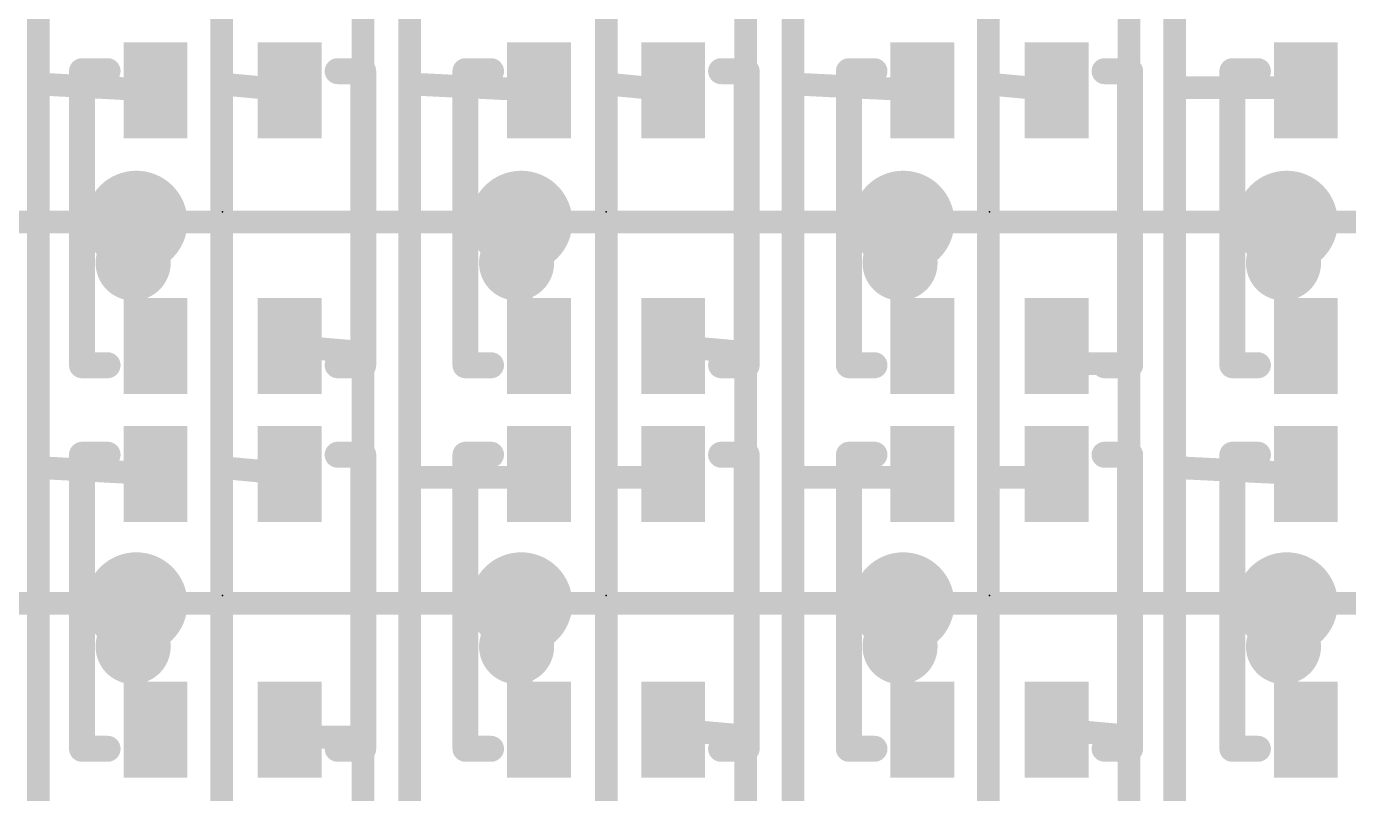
# Model space of a CAD drawing. Extents: x -9.9 to 44.1, y -5.1 to 53.3.
# Drawn here: x 17.97 to 28.31, y 15.15 to 21.15 of the extents above; entities that cross this region are included whole.
import ezdxf

# ---------------------------------------------------------------- set-up
doc = ezdxf.new("R2010")
doc.units = 0
for name, color, linetype in [('1', 12, 'CONTINUOUS'), ('16', 132, 'CONTINUOUS'), ('18', 110, 'CONTINUOUS'), ('21', 40, 'CONTINUOUS'), ('23', 40, 'CONTINUOUS'), ('31', 253, 'CONTINUOUS')]:
    doc.layers.add(name, color=color, linetype=linetype)

# ---------------------------------------------------------------- blocks, each defined once
blk = doc.blocks.new('RECT')
blk.add_solid([(-0.5, -0.5), (0.5, -0.5), (-0.5, 0.5), (0.5, 0.5)])
blk = doc.blocks.new('ROUNDV')
at = {"const_width": 0.5}
blk.add_lwpolyline([(0, -0.25, 1), (0, 0.25, 1), (0, -0.25)], format="xyb", dxfattribs=at)

msp = doc.modelspace()

# ---------------------------------------------------------------- linework, layer by layer
at = {"layer": '1', "const_width": 0.1778}
for points in [[(18.058, 23.719), (18.058, 20.7)], [(19.4917, 23.719), (19.4917, 20.7)], [(20.9638, 23.7), (20.9638, 20.7)], [(22.503, 23.7), (22.503, 20.7)], [(23.9635, 23.7), (23.9635, 20.7)], [(25.4917, 23.7), (25.4917, 20.7)], [(26.948, 20.671), (26.948, 23.7)], [(20.598, 21.56), (20.598, 18.6)], [(23.5917, 21.6), (23.5917, 18.6)], [(26.5917, 21.6), (26.5917, 18.512)], [(18.058, 20.7), (18.058, 20.574)], [(18.975, 20.65), (18.058, 20.7)], [(19.4917, 20.7), (19.4917, 17.7)], [(20.025, 20.65), (19.4917, 20.7)], [(20.9638, 20.7), (20.9638, 17.623)], [(21.975, 20.65), (20.9638, 20.7)], [(22.503, 20.7), (22.503, 17.623)], [(23.025, 20.65), (22.503, 20.7)], [(23.9635, 20.7), (23.9635, 17.623)], [(24.975, 20.65), (23.9635, 20.7)], [(25.4917, 20.7), (25.4917, 17.623)], [(26.025, 20.65), (25.4917, 20.7)], [(26.948, 20.671), (26.948, 17.7)], [(27.95, 20.671), (26.948, 20.671)], [(27.95, 20.671), (26.948, 20.671)], [(27.975, 20.65), (27.95, 20.671)], [(27.975, 20.65), (27.95, 20.671)], [(18.058, 20.574), (18.058, 17.7)], [(18.825, 18.725), (18.825, 19.6215)], [(21.8362, 18.7138), (21.8362, 19.6215)], [(24.825, 18.725), (24.825, 19.6215)], [(27.825, 18.725), (27.825, 19.6215)], [(18.975, 18.65), (18.825, 18.725)], [(20.025, 18.65), (20.598, 18.6)], [(21.975, 18.65), (21.8362, 18.7138)], [(23.025, 18.65), (23.5917, 18.6)], [(24.975, 18.65), (24.825, 18.725)], [(26.025, 18.65), (26.05, 18.512)], [(27.975, 18.65), (27.825, 18.725)], [(20.598, 18.6), (20.598, 15.591)], [(23.5917, 18.6), (23.5917, 15.6)], [(26.05, 18.512), (26.5917, 18.512)], [(26.5917, 18.512), (26.5917, 15.6)], [(18.058, 17.7), (18.058, 14.7)], [(18.975, 17.65), (18.058, 17.7)], [(19.4917, 17.7), (19.4917, 14.7)], [(20.025, 17.65), (19.4917, 17.7)], [(20.9638, 17.623), (20.9638, 14.7)], [(21.95, 17.623), (20.9638, 17.623)], [(21.975, 17.65), (21.95, 17.623)], [(22.503, 17.623), (22.503, 14.7)], [(23.05, 17.623), (22.503, 17.623)], [(23.025, 17.65), (23.05, 17.623)], [(23.9635, 17.623), (23.9635, 14.7)], [(24.95, 17.623), (23.9635, 17.623)], [(24.975, 17.65), (24.95, 17.623)], [(25.4917, 17.623), (25.4917, 14.7)], [(26.05, 17.623), (25.4917, 17.623)], [(26.025, 17.65), (26.05, 17.623)], [(26.948, 17.7), (26.948, 14.829)], [(27.975, 17.65), (26.948, 17.7)], [(18.825, 15.7251), (18.825, 16.637)], [(21.8362, 15.7138), (21.8362, 16.637)], [(24.825, 15.7251), (24.825, 16.637)], [(27.825, 15.7251), (27.825, 16.637)], [(18.975, 15.65), (18.825, 15.7251)], [(20.025, 15.65), (20.05, 15.591)], [(21.975, 15.65), (21.8362, 15.7138)], [(23.025, 15.65), (23.5917, 15.6)], [(24.975, 15.65), (24.825, 15.7251)], [(26.025, 15.65), (26.5917, 15.6)], [(27.975, 15.65), (27.825, 15.7251)], [(20.05, 15.591), (20.598, 15.591)], [(20.598, 15.591), (20.598, 12.6)], [(23.5917, 15.6), (23.5917, 12.543)], [(26.5917, 15.6), (26.5917, 12.6)]]:
    msp.add_lwpolyline(points, dxfattribs=at)
at = {"layer": '1', "const_width": 0.0889}
for points in [[(18.1025, 20.7, 1), (18.0135, 20.7)], [(18.0135, 20.7, 1), (18.1025, 20.7)], [(18.0604, 20.7444, 1), (18.0556, 20.6556)], [(18.9726, 20.6056, 1), (18.9774, 20.6944)], [(19.5362, 20.7, 1), (19.4473, 20.7)], [(19.4958, 20.7443, 1), (19.4876, 20.6557)], [(19.4473, 20.7, 1), (19.5362, 20.7)], [(20.0209, 20.6057, 1), (20.0291, 20.6943)], [(20.966, 20.7444, 1), (20.9616, 20.6556)], [(21.0083, 20.7, 1), (20.9194, 20.7)], [(20.9194, 20.7, 1), (21.0083, 20.7)], [(21.9728, 20.6056, 1), (21.9772, 20.6944)], [(22.5475, 20.7, 1), (22.4585, 20.7)], [(22.4585, 20.7, 1), (22.5475, 20.7)], [(22.5072, 20.7442, 1), (22.4988, 20.6558)], [(23.0208, 20.6058, 1), (23.0292, 20.6942)], [(24.008, 20.7, 1), (23.919, 20.7)], [(23.919, 20.7, 1), (24.008, 20.7)], [(23.9657, 20.7444, 1), (23.9613, 20.6556)], [(24.9728, 20.6056, 1), (24.9772, 20.6944)], [(25.5362, 20.7, 1), (25.4473, 20.7)], [(25.4958, 20.7443, 1), (25.4876, 20.6557)], [(25.4473, 20.7, 1), (25.5362, 20.7)], [(26.0209, 20.6057, 1), (26.0291, 20.6943)], [(26.9925, 20.671, 1), (26.9035, 20.671)], [(26.948, 20.7155, 1), (26.948, 20.6265)], [(26.9035, 20.671, 1), (26.9925, 20.671)], [(26.948, 20.7155, 1), (26.948, 20.6266)], [(27.9786, 20.705, 1), (27.9214, 20.637)], [(27.9786, 20.705, 1), (27.9214, 20.637)], [(27.9464, 20.616, 1), (28.0036, 20.684)], [(27.9464, 20.616, 1), (28.0036, 20.684)], [(27.95, 20.6265, 1), (27.95, 20.7155)], [(27.95, 20.6266, 1), (27.95, 20.7155)], [(18.1025, 20.574, 1), (18.0135, 20.574)], [(18.0135, 20.574, 1), (18.1025, 20.574)], [(18.8694, 19.6215, 1), (18.7805, 19.6215)], [(21.8807, 19.6215, 1), (21.7918, 19.6215)], [(24.8694, 19.6215, 1), (24.7805, 19.6215)], [(27.8694, 19.6215, 1), (27.7805, 19.6215)], [(18.8448, 18.7648, 1), (18.8051, 18.6853)], [(18.7805, 18.725, 1), (18.8694, 18.725)], [(18.9551, 18.6102, 1), (18.9949, 18.6898)], [(20.0289, 18.6943, 1), (20.0211, 18.6057)], [(21.7918, 18.7138, 1), (21.8807, 18.7138)], [(21.8548, 18.7541, 1), (21.8177, 18.6734)], [(21.9564, 18.6096, 1), (21.9936, 18.6904)], [(23.0289, 18.6943, 1), (23.0211, 18.6057)], [(24.8448, 18.7648, 1), (24.8051, 18.6853)], [(24.7805, 18.725, 1), (24.8694, 18.725)], [(24.9551, 18.6102, 1), (24.9949, 18.6898)], [(26.0687, 18.6579, 1), (25.9813, 18.6421)], [(27.8448, 18.7648, 1), (27.8051, 18.6853)], [(27.7805, 18.725, 1), (27.8694, 18.725)], [(27.9551, 18.6102, 1), (27.9949, 18.6898)], [(20.6425, 18.6, 1), (20.5536, 18.6)], [(20.5536, 18.6, 1), (20.6425, 18.6)], [(20.5941, 18.5557, 1), (20.6019, 18.6443)], [(23.6362, 18.6, 1), (23.5472, 18.6)], [(23.5472, 18.6, 1), (23.6362, 18.6)], [(23.5878, 18.5557, 1), (23.5956, 18.6443)], [(26.05, 18.5565, 1), (26.05, 18.4675)], [(26.0063, 18.5041, 1), (26.0937, 18.5199)], [(26.6362, 18.512, 1), (26.5473, 18.512)], [(26.5473, 18.512, 1), (26.6362, 18.512)], [(26.5917, 18.4675, 1), (26.5917, 18.5565)], [(18.1025, 17.7, 1), (18.0135, 17.7)], [(18.0135, 17.7, 1), (18.1025, 17.7)], [(18.0604, 17.7444, 1), (18.0556, 17.6556)], [(18.9726, 17.6056, 1), (18.9774, 17.6944)], [(19.5362, 17.7, 1), (19.4473, 17.7)], [(19.4958, 17.7443, 1), (19.4876, 17.6557)], [(19.4473, 17.7, 1), (19.5362, 17.7)], [(20.0209, 17.6057, 1), (20.0291, 17.6943)], [(20.9638, 17.6675, 1), (20.9638, 17.5785)], [(21.0083, 17.623, 1), (20.9194, 17.623)], [(21.9174, 17.6532, 1), (21.9826, 17.5928)], [(22.0076, 17.6198, 1), (21.9424, 17.6802)], [(21.95, 17.5785, 1), (21.95, 17.6675)], [(22.5475, 17.623, 1), (22.4585, 17.623)], [(22.503, 17.6675, 1), (22.503, 17.5785)], [(23.0576, 17.6802, 1), (22.9924, 17.6198)], [(23.0174, 17.5928, 1), (23.0826, 17.6532)], [(23.05, 17.5785, 1), (23.05, 17.6675)], [(24.008, 17.623, 1), (23.919, 17.623)], [(23.9635, 17.6675, 1), (23.9635, 17.5785)], [(24.9174, 17.6532, 1), (24.9826, 17.5928)], [(25.0076, 17.6198, 1), (24.9424, 17.6802)], [(24.95, 17.5785, 1), (24.95, 17.6675)], [(25.5362, 17.623, 1), (25.4473, 17.623)], [(25.4917, 17.6675, 1), (25.4917, 17.5785)], [(26.0576, 17.6802, 1), (25.9924, 17.6198)], [(26.0174, 17.5928, 1), (26.0826, 17.6532)], [(26.05, 17.5785, 1), (26.05, 17.6675)], [(26.9925, 17.7, 1), (26.9035, 17.7)], [(26.9035, 17.7, 1), (26.9925, 17.7)], [(26.9502, 17.7444, 1), (26.9458, 17.6556)], [(27.9728, 17.6056, 1), (27.9772, 17.6944)], [(20.9194, 17.623, 1), (21.0083, 17.623)], [(22.4585, 17.623, 1), (22.5475, 17.623)], [(23.919, 17.623, 1), (24.008, 17.623)], [(25.4473, 17.623, 1), (25.5362, 17.623)], [(18.8694, 16.637, 1), (18.7805, 16.637)], [(21.8807, 16.637, 1), (21.7918, 16.637)], [(24.8694, 16.637, 1), (24.7805, 16.637)], [(27.8694, 16.637, 1), (27.7805, 16.637)], [(18.8448, 15.7648, 1), (18.8051, 15.6853)], [(18.7805, 15.7251, 1), (18.8694, 15.7251)], [(18.9551, 15.6102, 1), (18.9949, 15.6898)], [(20.0659, 15.6673, 1), (19.9841, 15.6327)], [(21.7918, 15.7138, 1), (21.8807, 15.7138)], [(21.8548, 15.7541, 1), (21.8177, 15.6734)], [(21.9564, 15.6096, 1), (21.9936, 15.6904)], [(23.0289, 15.6943, 1), (23.0211, 15.6057)], [(24.8448, 15.7648, 1), (24.8051, 15.6853)], [(24.7805, 15.7251, 1), (24.8694, 15.7251)], [(24.9551, 15.6102, 1), (24.9949, 15.6898)], [(26.0289, 15.6943, 1), (26.0211, 15.6057)], [(27.8448, 15.7648, 1), (27.8051, 15.6853)], [(27.7805, 15.7251, 1), (27.8694, 15.7251)], [(27.9551, 15.6102, 1), (27.9949, 15.6898)], [(20.05, 15.6355, 1), (20.05, 15.5466)], [(20.0091, 15.5737, 1), (20.0909, 15.6083)], [(20.6425, 15.591, 1), (20.5536, 15.591)], [(20.5536, 15.591, 1), (20.6425, 15.591)], [(20.598, 15.5466, 1), (20.598, 15.6355)], [(23.6362, 15.6, 1), (23.5472, 15.6)], [(23.5472, 15.6, 1), (23.6362, 15.6)], [(23.5878, 15.5557, 1), (23.5956, 15.6443)], [(26.6362, 15.6, 1), (26.5473, 15.6)], [(26.5473, 15.6, 1), (26.6362, 15.6)], [(26.5878, 15.5557, 1), (26.5956, 15.6443)]]:
    msp.add_lwpolyline(points, format="xyb", dxfattribs=at)
at = {"layer": '16', "const_width": 0.1778}
for points in [[(18.825, 19.6215), (15.825, 19.6215)], [(21.8362, 19.6215), (18.825, 19.6215)], [(24.825, 19.6215), (21.8362, 19.6215)], [(27.825, 19.6215), (24.825, 19.6215)], [(30.8416, 19.6215), (27.825, 19.6215)], [(18.825, 16.637), (15.825, 16.637)], [(21.8362, 16.637), (18.825, 16.637)], [(24.825, 16.637), (21.8362, 16.637)], [(27.825, 16.637), (24.825, 16.637)], [(30.8416, 16.637), (27.825, 16.637)]]:
    msp.add_lwpolyline(points, dxfattribs=at)
at = {"layer": '16', "const_width": 0.0889}
for points in [[(18.825, 19.666, 1), (18.825, 19.577)], [(18.825, 19.577, 1), (18.825, 19.666)], [(21.8362, 19.666, 1), (21.8362, 19.577)], [(21.8362, 19.577, 1), (21.8362, 19.666)], [(24.825, 19.666, 1), (24.825, 19.577)], [(24.825, 19.577, 1), (24.825, 19.666)], [(27.825, 19.666, 1), (27.825, 19.577)], [(27.825, 19.577, 1), (27.825, 19.666)], [(18.825, 16.6815, 1), (18.825, 16.5925)], [(18.825, 16.5925, 1), (18.825, 16.6815)], [(21.8362, 16.6815, 1), (21.8362, 16.5925)], [(21.8362, 16.5925, 1), (21.8362, 16.6815)], [(24.825, 16.6815, 1), (24.825, 16.5925)], [(24.825, 16.5925, 1), (24.825, 16.6815)], [(27.825, 16.6815, 1), (27.825, 16.5925)], [(27.825, 16.5925, 1), (27.825, 16.6815)]]:
    msp.add_lwpolyline(points, format="xyb", dxfattribs=at)
at = {"layer": '21', "const_width": 0.2032}
for points in [[(18.4, 18.5), (18.4, 20.8)], [(18.4, 20.8), (18.6, 20.8)], [(20.6, 20.8), (20.4, 20.8)], [(20.6, 18.5), (20.6, 20.8)], [(21.4, 18.5), (21.4, 20.8)], [(21.4, 20.8), (21.6, 20.8)], [(23.6, 20.8), (23.4, 20.8)], [(23.6, 18.5), (23.6, 20.8)], [(24.4, 18.5), (24.4, 20.8)], [(24.4, 20.8), (24.6, 20.8)], [(26.6, 20.8), (26.4, 20.8)], [(26.6, 18.5), (26.6, 20.8)], [(27.4, 18.5), (27.4, 20.8)], [(27.4, 20.8), (27.6, 20.8)], [(18.6, 18.5), (18.4, 18.5)], [(20.4, 18.5), (20.6, 18.5)], [(21.6, 18.5), (21.4, 18.5)], [(23.4, 18.5), (23.6, 18.5)], [(24.6, 18.5), (24.4, 18.5)], [(26.4, 18.5), (26.6, 18.5)], [(27.6, 18.5), (27.4, 18.5)], [(18.4, 15.5), (18.4, 17.8)], [(18.4, 17.8), (18.6, 17.8)], [(20.6, 17.8), (20.4, 17.8)], [(20.6, 15.5), (20.6, 17.8)], [(21.4, 15.5), (21.4, 17.8)], [(21.4, 17.8), (21.6, 17.8)], [(23.6, 17.8), (23.4, 17.8)], [(23.6, 15.5), (23.6, 17.8)], [(24.4, 15.5), (24.4, 17.8)], [(24.4, 17.8), (24.6, 17.8)], [(26.6, 17.8), (26.4, 17.8)], [(26.6, 15.5), (26.6, 17.8)], [(27.4, 15.5), (27.4, 17.8)], [(27.4, 17.8), (27.6, 17.8)], [(18.6, 15.5), (18.4, 15.5)], [(20.4, 15.5), (20.6, 15.5)], [(21.6, 15.5), (21.4, 15.5)], [(23.4, 15.5), (23.6, 15.5)], [(24.6, 15.5), (24.4, 15.5)], [(26.4, 15.5), (26.6, 15.5)], [(27.6, 15.5), (27.4, 15.5)]]:
    msp.add_lwpolyline(points, dxfattribs=at)
at = {"layer": '21'}
for points, const_width in [([(18.4508, 20.8, 1), (18.3492, 20.8)], 0.1016), ([(18.4, 20.8508, 1), (18.4, 20.7492)], 0.1016), ([(18.6, 20.7492, 1), (18.6, 20.8508)], 0.1016), ([(20.4, 20.8508, 1), (20.4, 20.7492)], 0.1016), ([(20.6508, 20.8, 1), (20.5492, 20.8)], 0.1016), ([(20.6, 20.7492, 1), (20.6, 20.8508)], 0.1016), ([(21.4508, 20.8, 1), (21.3492, 20.8)], 0.1016), ([(21.4, 20.8508, 1), (21.4, 20.7492)], 0.1016), ([(21.6, 20.7492, 1), (21.6, 20.8508)], 0.1016), ([(23.4, 20.8508, 1), (23.4, 20.7492)], 0.1016), ([(23.6508, 20.8, 1), (23.5492, 20.8)], 0.1016), ([(23.6, 20.7492, 1), (23.6, 20.8508)], 0.1016), ([(24.4508, 20.8, 1), (24.3492, 20.8)], 0.1016), ([(24.4, 20.8508, 1), (24.4, 20.7492)], 0.1016), ([(24.6, 20.7492, 1), (24.6, 20.8508)], 0.1016), ([(26.4, 20.8508, 1), (26.4, 20.7492)], 0.1016), ([(26.6508, 20.8, 1), (26.5492, 20.8)], 0.1016), ([(26.6, 20.7492, 1), (26.6, 20.8508)], 0.1016), ([(27.4508, 20.8, 1), (27.3492, 20.8)], 0.1016), ([(27.4, 20.8508, 1), (27.4, 20.7492)], 0.1016), ([(27.6, 20.7492, 1), (27.6, 20.8508)], 0.1016), ([(18.8, 19.1586, 1), (18.8, 19.4414, 1), (18.8, 19.1586)], 0.3048), ([(21.8, 19.1586, 1), (21.8, 19.4414, 1), (21.8, 19.1586)], 0.3048), ([(24.8, 19.1586, 1), (24.8, 19.4414, 1), (24.8, 19.1586)], 0.3048), ([(27.8, 19.1586, 1), (27.8, 19.4414, 1), (27.8, 19.1586)], 0.3048), ([(18.4, 18.5508, 1), (18.4, 18.4492)], 0.1016), ([(18.3492, 18.5, 1), (18.4508, 18.5)], 0.1016), ([(18.6, 18.4492, 1), (18.6, 18.5508)], 0.1016), ([(20.4, 18.5508, 1), (20.4, 18.4492)], 0.1016), ([(20.5492, 18.5, 1), (20.6508, 18.5)], 0.1016), ([(20.6, 18.4492, 1), (20.6, 18.5508)], 0.1016), ([(21.4, 18.5508, 1), (21.4, 18.4492)], 0.1016), ([(21.3492, 18.5, 1), (21.4508, 18.5)], 0.1016), ([(21.6, 18.4492, 1), (21.6, 18.5508)], 0.1016), ([(23.4, 18.5508, 1), (23.4, 18.4492)], 0.1016), ([(23.5492, 18.5, 1), (23.6508, 18.5)], 0.1016), ([(23.6, 18.4492, 1), (23.6, 18.5508)], 0.1016), ([(24.4, 18.5508, 1), (24.4, 18.4492)], 0.1016), ([(24.3492, 18.5, 1), (24.4508, 18.5)], 0.1016), ([(24.6, 18.4492, 1), (24.6, 18.5508)], 0.1016), ([(26.4, 18.5508, 1), (26.4, 18.4492)], 0.1016), ([(26.5492, 18.5, 1), (26.6508, 18.5)], 0.1016), ([(26.6, 18.4492, 1), (26.6, 18.5508)], 0.1016), ([(27.4, 18.5508, 1), (27.4, 18.4492)], 0.1016), ([(27.3492, 18.5, 1), (27.4508, 18.5)], 0.1016), ([(27.6, 18.4492, 1), (27.6, 18.5508)], 0.1016), ([(18.4508, 17.8, 1), (18.3492, 17.8)], 0.1016), ([(18.4, 17.8508, 1), (18.4, 17.7492)], 0.1016), ([(18.6, 17.7492, 1), (18.6, 17.8508)], 0.1016), ([(20.4, 17.8508, 1), (20.4, 17.7492)], 0.1016), ([(20.6508, 17.8, 1), (20.5492, 17.8)], 0.1016), ([(20.6, 17.7492, 1), (20.6, 17.8508)], 0.1016), ([(21.4508, 17.8, 1), (21.3492, 17.8)], 0.1016), ([(21.4, 17.8508, 1), (21.4, 17.7492)], 0.1016), ([(21.6, 17.7492, 1), (21.6, 17.8508)], 0.1016), ([(23.4, 17.8508, 1), (23.4, 17.7492)], 0.1016), ([(23.6508, 17.8, 1), (23.5492, 17.8)], 0.1016), ([(23.6, 17.7492, 1), (23.6, 17.8508)], 0.1016), ([(24.4508, 17.8, 1), (24.3492, 17.8)], 0.1016), ([(24.4, 17.8508, 1), (24.4, 17.7492)], 0.1016), ([(24.6, 17.7492, 1), (24.6, 17.8508)], 0.1016), ([(26.4, 17.8508, 1), (26.4, 17.7492)], 0.1016), ([(26.6508, 17.8, 1), (26.5492, 17.8)], 0.1016), ([(26.6, 17.7492, 1), (26.6, 17.8508)], 0.1016), ([(27.4508, 17.8, 1), (27.3492, 17.8)], 0.1016), ([(27.4, 17.8508, 1), (27.4, 17.7492)], 0.1016), ([(27.6, 17.7492, 1), (27.6, 17.8508)], 0.1016), ([(18.8, 16.1586, 1), (18.8, 16.4414, 1), (18.8, 16.1586)], 0.3048), ([(21.8, 16.1586, 1), (21.8, 16.4414, 1), (21.8, 16.1586)], 0.3048), ([(24.8, 16.1586, 1), (24.8, 16.4414, 1), (24.8, 16.1586)], 0.3048), ([(27.8, 16.1586, 1), (27.8, 16.4414, 1), (27.8, 16.1586)], 0.3048), ([(18.4, 15.5508, 1), (18.4, 15.4492)], 0.1016), ([(18.3492, 15.5, 1), (18.4508, 15.5)], 0.1016), ([(18.6, 15.4492, 1), (18.6, 15.5508)], 0.1016), ([(20.4, 15.5508, 1), (20.4, 15.4492)], 0.1016), ([(20.5492, 15.5, 1), (20.6508, 15.5)], 0.1016), ([(20.6, 15.4492, 1), (20.6, 15.5508)], 0.1016), ([(21.4, 15.5508, 1), (21.4, 15.4492)], 0.1016), ([(21.3492, 15.5, 1), (21.4508, 15.5)], 0.1016), ([(21.6, 15.4492, 1), (21.6, 15.5508)], 0.1016), ([(23.4, 15.5508, 1), (23.4, 15.4492)], 0.1016), ([(23.5492, 15.5, 1), (23.6508, 15.5)], 0.1016), ([(23.6, 15.4492, 1), (23.6, 15.5508)], 0.1016), ([(24.4, 15.5508, 1), (24.4, 15.4492)], 0.1016), ([(24.3492, 15.5, 1), (24.4508, 15.5)], 0.1016), ([(24.6, 15.4492, 1), (24.6, 15.5508)], 0.1016), ([(26.4, 15.5508, 1), (26.4, 15.4492)], 0.1016), ([(26.5492, 15.5, 1), (26.6508, 15.5)], 0.1016), ([(26.6, 15.4492, 1), (26.6, 15.5508)], 0.1016), ([(27.4, 15.5508, 1), (27.4, 15.4492)], 0.1016), ([(27.3492, 15.5, 1), (27.4508, 15.5)], 0.1016), ([(27.6, 15.4492, 1), (27.6, 15.5508)], 0.1016)]:
    msp.add_lwpolyline(points, format="xyb", dxfattribs=dict(at, const_width=const_width))
at = {"layer": '23'}
for p in [(19.5, 19.7), (22.5, 19.7), (25.5, 19.7), (19.5, 16.7), (22.5, 16.7), (25.5, 16.7)]:
    msp.add_point(p, dxfattribs=at)

# ---------------------------------------------------------------- block references
at = {"layer": '1', "xscale": 0.75, "yscale": 0.5, "rotation": 90}
for p in [(18.975, 20.65), (20.025, 20.65), (21.975, 20.65), (23.025, 20.65), (24.975, 20.65), (26.025, 20.65), (27.975, 20.65), (18.975, 18.65), (20.025, 18.65), (21.975, 18.65), (23.025, 18.65), (24.975, 18.65), (26.025, 18.65), (27.975, 18.65), (18.975, 17.65), (20.025, 17.65), (21.975, 17.65), (23.025, 17.65), (24.975, 17.65), (26.025, 17.65), (27.975, 17.65), (18.975, 15.65), (20.025, 15.65), (21.975, 15.65), (23.025, 15.65), (24.975, 15.65), (26.025, 15.65), (27.975, 15.65)]:
    msp.add_blockref('RECT', p, dxfattribs=at)
at = {"layer": '18', "xscale": 0.8001, "yscale": 0.8001}
for p in [(18.825, 19.6215), (18.825, 19.6215), (21.8362, 19.6215), (21.8362, 19.6215), (24.825, 19.6215), (24.825, 19.6215), (27.825, 19.6215), (27.825, 19.6215), (18.825, 16.637), (18.825, 16.637), (21.8362, 16.637), (21.8362, 16.637), (24.825, 16.637), (24.825, 16.637), (27.825, 16.637), (27.825, 16.637)]:
    msp.add_blockref('ROUNDV', p, dxfattribs=at)
at = {"layer": '31', "xscale": 0.75, "yscale": 0.5, "rotation": 90}
for p in [(18.975, 20.65), (20.025, 20.65), (21.975, 20.65), (23.025, 20.65), (24.975, 20.65), (26.025, 20.65), (27.975, 20.65), (18.975, 18.65), (20.025, 18.65), (21.975, 18.65), (23.025, 18.65), (24.975, 18.65), (26.025, 18.65), (27.975, 18.65), (18.975, 17.65), (20.025, 17.65), (21.975, 17.65), (23.025, 17.65), (24.975, 17.65), (26.025, 17.65), (27.975, 17.65), (18.975, 15.65), (20.025, 15.65), (21.975, 15.65), (23.025, 15.65), (24.975, 15.65), (26.025, 15.65), (27.975, 15.65)]:
    msp.add_blockref('RECT', p, dxfattribs=at)

doc.saveas('drawing.dxf')
